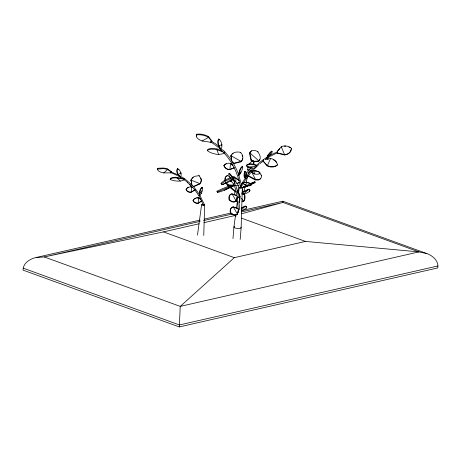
<?xml version="1.0" encoding="UTF-8"?>
<svg xmlns="http://www.w3.org/2000/svg" width="461" height="461" viewBox="0 0 461 461"><rect width="100%" height="100%" fill="white"/><g stroke="black" fill="none" stroke-linecap="round" stroke-linejoin="round"><path stroke-width="0.69" d="M254.731 167.706L254.731 168.144L252.899 168.265L247.54 167.015A8.263 2.253 0.9 0 1 247.01 165.309L249.655 164.289L253.953 164.865A8.263 2.253 0.9 0 1 256.8 166.421L254.731 168.144M247.545 166.381L247.54 167.015L256.8 166.421L256.8 165.787A8.263 2.253 0.9 0 0 253.959 164.231L249.655 163.649L247.01 164.675A8.263 2.253 0.9 0 0 246.958 165.966M249.655 164.289L249.655 163.649M252.899 168.265L252.899 167.827M245.961 176.563L245.932 172.575M203.75 235.496L204.655 204.932M242.325 187.846L241.143 227.769L240.181 239.42M237.767 190.353L237.692 192.289L238.049 191.828L238.429 185.806A12.095 5.895 37.7 0 0 233.594 179.536M199.625 194.905L204.402 204.644L203.359 205.22M246.191 177.266L246.399 173.307L245.661 171.509L244.779 171.965L244.48 173.791A4.91 1.492 -81.8 0 0 244.572 177.024L244.739 177.566L245.863 178.107M263.721 159.76L263.047 161.154L267.184 165.908L270.129 166.905A8.01 6.327 4.9 0 0 277.338 165.257L277.361 164.842A8.206 6.483 4.9 0 0 272.134 158.843L270.613 158.457L265.801 159.172M267.184 165.908L270.613 158.457L270.584 158.872M200.114 220.076L36.137 257.503C29.988 258.748 23.01 263.127 23.05 270.117L179.294 326.935L437.789 267.927C438.987 261.076 432.787 255.682 426.915 253.602L282.8 201.198L241.455 210.637M179.294 326.935L180.245 306.386L234.326 257.659L305.47 241.42L418.968 251.896L426.915 253.602M232.972 238.625L233.929 226.973L235.554 214.993M237.553 191.43A7.013 4.068 84.1 0 1 240.129 196.818L239.536 202.707L239.224 202.736L239.674 196.864A7.013 4.068 84.1 0 0 237.824 192.214M157.414 169.118L157.483 168.519L158.728 168.213L163.229 168.035A7.993 3.244 5.5 0 1 167.671 168.974L171.48 171.78L171.434 172.195L170.668 172.852L163.73 172.904A7.993 3.244 5.5 0 1 157.967 170.432L157.414 169.118L163.165 168.64A7.993 3.244 5.5 0 1 167.602 169.573L171.434 172.195M167.671 168.974L167.602 169.573L163.73 172.904M170.668 172.852L170.714 172.437M199.169 195.389C199.55 192.819 199.388 188.975 201.999 187.454L202.344 187.529L202.408 189.016A4.91 1.683 -76.7 0 1 201.711 192.594L199.694 195.827L199.169 195.389L199.457 195.775M277.17 151.467L277.816 153.277L284.668 154.977A7.993 6.782 7.9 0 0 290.695 151.294L291.456 148.344L288.897 146.656L285.837 145.901A7.993 6.782 7.9 0 0 281.319 146.725L277.17 151.467L277.816 153.277M281.279 147.082L281.319 146.725L284.668 154.977M291.415 148.701L291.456 148.344M184.654 179.3C183.161 180.948 179.686 181.265 177.278 181.092A8.01 2.461 6.8 0 1 170.201 179.513L170.288 178.885A8.206 2.518 6.8 0 1 175.756 177.255L182.02 178.263M177.289 177.306L177.203 177.934L180.251 181.092M184.048 178.672L183.991 179.104L175.67 177.883A8.206 2.518 6.8 0 0 170.207 179.513M197.475 235.173L201.584 204.77M236.505 207.946L237.265 202.31M238.51 193.147L239.271 187.506M235.623 182.072L236.17 178.119A5.653 5.013 12.6 0 0 233.998 177.779M246.75 185.766A4.604 2.553 8.7 0 0 250.836 185.322L251.406 184.642A4.858 2.691 8.7 0 0 249.954 183.173L246.572 182.158L245.863 185.553L242.797 183.438M242.768 183.657L242.93 182.833L246.572 182.158M245.863 185.553L245.903 185.236M255.187 170.512L254.472 173.906L255.365 174.12A4.604 2.553 8.7 0 0 259.451 173.676L260.016 172.996A4.858 2.691 8.7 0 0 258.563 171.527L255.187 170.512L251.51 171.4L255.14 170.829L258.523 171.844A4.858 2.691 8.7 0 1 259.975 173.307M199.411 195.441C199.913 192.894 199.74 189.05 202.344 187.529M191.776 184.584L191.01 180.113A8.263 6.345 7.3 0 1 194.588 176.356L199.1 175.606L201.169 178.966A8.263 6.345 7.3 0 1 199.774 183.587L199.717 184.014L193.793 186.619L193.222 186.388M192.093 185.668L191.01 180.113L199.78 183.587L193.839 186.325L192.099 185.639M193.793 186.619L193.839 186.325M199.037 176.033L199.1 175.606M170.87 172.529L170.991 172.829L171.273 172.132M245.771 172.039L245.31 171.457L244.733 171.584L244.128 173.739A4.91 1.492 -81.8 0 0 244.221 176.972L244.382 177.508L245.615 178.067M196.374 134.917L196.513 134.243A9.744 4.587 11.5 0 1 208.608 136.686L211.893 141.043L211.801 141.504L210.55 142.23L202.177 141.014A9.744 4.587 11.5 0 1 196.374 134.917A9.744 4.587 11.5 0 1 208.47 137.361L211.801 141.504M208.608 136.686L208.47 137.361L202.177 141.014M210.55 142.23L210.648 141.763M241.916 193.413L242.843 189.194M251.942 167.55L248.416 170.397L247.58 169.867L248.283 166.692M243.431 193.787L245.465 184.855M224 165.528A5.653 5.013 12.6 0 0 229.826 169.464L234.211 167.752L229.78 169.665A5.653 5.013 12.6 0 1 223.954 165.73L224 165.528A5.653 5.013 12.6 0 1 230.65 163.534L232.776 165.274M229.78 169.665L230.65 163.534L232.206 165.015M238.798 180.453L236.17 178.119L239.363 180.729M224.807 153.432L218.681 154.516A9.744 3.688 13.6 0 1 207.277 150.632L207.444 149.929A9.744 3.688 13.6 0 1 217.016 148.989L222.675 151.237M217.016 148.989L216.849 149.692L218.681 154.516M224.559 151.992L224.444 152.476L216.849 149.692A9.744 3.688 13.6 0 0 207.277 150.632M246.116 182.262L247.603 176.603M249.683 190.387L249.499 189.333L248.491 189.275L243.633 191.592C245.338 192.243 247.551 188.947 249.747 189.713L250.058 190.301L249.62 191.327L247.718 192.589A5.711 1.642 -33.9 0 1 244.295 194L243.708 194.041L243.206 193.136M246.399 207.191L246.22 206.136L245.206 206.073L241.529 207.778M282.581 201.745L282.8 201.198L282.996 202.448L418.968 251.896L180.245 306.386L44.268 256.944L36.137 257.503M238.256 175.704L239.466 170.489A5.653 1.429 -70.2 0 1 242.336 166.605L242.745 166.755A5.653 1.429 -70.2 0 1 240.521 173.515L238.539 175.808L239.876 170.639A5.653 1.429 -70.2 0 1 242.745 166.755M246.278 175.526L247.465 171.406M248.56 173.25L248.952 171.884M253.239 164.358L253.538 163.344A5.739 2.968 -59 0 0 253.538 160.78L252.812 160.964A5.987 3.094 -59 0 0 249.764 163.471M253.579 164.571L253.878 163.557A5.739 2.968 -59 0 0 253.878 160.993L253.538 160.78M236.458 195.418L232.027 193.799L231.67 194.029A7.013 4.581 56.6 0 0 229.117 199.872A7.013 4.581 56.6 0 0 235.853 201.255L237.052 197.492M237.911 208.349L233.266 206.868L232.914 207.104A7.013 4.581 56.6 0 0 230.362 212.947A7.013 4.581 56.6 0 0 237.092 214.325L238.498 209.939M266.931 157.472L267.616 155.42L269.8 152.752A4.622 1.089 -46.4 0 1 271.713 151.087L271.869 151.237A4.823 1.135 -46.4 0 1 271.806 151.911M267.115 157.65L267.876 155.68L270.06 153.012A4.622 1.089 -46.4 0 1 271.973 151.346L272.134 151.496A4.823 1.135 -46.4 0 1 271.08 153.882L267.645 157.426M291.248 149.681L290.735 150.937A7.993 6.782 7.9 0 1 284.708 154.625L277.845 153.029M231.497 160.376L230.978 155.709A9.744 6.788 22.5 0 1 240.573 152.326A9.744 6.788 22.5 0 1 241.034 161.356L240.821 161.869L233.848 163.569L232.857 163.01M233.848 163.569L233.998 163.211L241.034 161.356L230.978 155.709L231.895 161.385M240.36 152.845L240.573 152.326M177.318 168.945L177.047 169.539A4.823 2.818 68.5 0 0 177.387 173.682L180.303 177.191L181.092 176.851L181.069 173.106L179.381 169.965A4.622 2.703 68.5 0 0 177.606 168.824L177.318 168.945A4.622 2.703 68.5 0 1 178.516 169.55M177.606 168.824L177.335 169.418A4.823 2.818 68.5 0 0 177.669 173.561L180.499 177.105M248.681 185.408L243.512 187.696L243.08 187.172L249.361 184.181M277.326 152.038L277.649 152.775L277.326 152.038L273.344 153.611L268.481 156.291M240.74 187.788L242.728 184.118M240.227 186.158L246.635 176.044L252.374 169.227M241.737 210.625A5.711 1.642 -33.9 0 0 244.439 209.386L246.335 208.124L246.773 207.098L246.468 206.511L244.733 206.62L241.126 208.36M241.673 198.305L243.379 201.319L243.857 200.685A6.097 3.423 80.2 0 0 244.647 196.743L244.284 194.467L242.976 193.799L241.714 194.018M241.996 201.578L243.76 201.255L244.232 200.621A6.097 3.423 80.2 0 0 245.027 196.68L244.664 194.409L243.356 193.741L242.094 193.96M229.278 176.511A12.095 5.895 37.7 0 0 227.279 175.555L226.766 176.223A12.095 5.895 37.7 0 0 224.928 180.458M228.587 186.313L227.504 185.426L228.016 184.757L232.88 185.247M235.951 191.667L235.629 192.081L229.67 187.201M270.814 153.622L270.29 154.297L270.555 154.562L267.876 155.68L267.616 155.42L268.688 154.971M247.707 175.86L255.117 179.911L255.532 179.375L258.477 179.536A9.946 5.526 39.1 0 0 261.525 175.261A10.188 5.665 39.1 0 0 259.082 173.071M261.105 175.797L261.52 175.261M238.625 175.238L239.737 173.832M277.603 151.196L279.902 148.626M252.167 161.229L250.963 160.151L249.493 153.461L249.966 152.989A9.923 5.567 46.6 0 1 252.132 150.54L254.731 150.395L257.814 151.49L259.589 154.717A9.917 5.567 46.6 0 1 258.926 160.958L258.448 161.431L253.446 161.69M257.336 151.969L257.814 151.49M250.963 160.151L251.291 159.823L249.966 152.989L258.921 160.952L253.717 161.35M246.808 190.381L247.764 189.448L248.012 189.823L243.708 194.041M241.385 209.899L244.733 206.62L244.486 206.246M248.56 172.195L250.617 170.224L252.006 170.155M249.211 171.699L250.617 170.224L255.532 179.375L247.995 175.491M255.982 165.672L262.257 160.422L266.896 157.264M171.1 172.109L171.48 171.78M247.58 169.867L248.185 170.247L251.112 167.752M259.491 173.359L260.016 172.996M251.406 184.642L250.882 185.005A4.604 2.553 8.7 0 1 250.219 185.293M230.396 178.39A7.013 1.487 55.8 0 1 229.094 173.63L229.549 173.319A7.013 1.487 55.8 0 1 232.701 177.445M234.482 180.7L234.032 181.012L234.678 183.87L234.989 183.657L234.482 180.7A7.013 1.487 55.8 0 0 233.399 178.586M211.271 141.4L211.005 142.201L211.893 141.043M229.117 199.872L229.474 199.636A7.013 4.581 56.6 0 1 232.027 193.799L236.205 201.019L235.853 201.255M237.254 196.87L237.501 196.709L236.205 201.019A7.013 4.581 56.6 0 1 229.474 199.636M230.362 212.947L230.713 212.711A7.013 4.581 56.6 0 1 233.266 206.868L237.45 214.094L237.092 214.325M190.347 192.289L191.263 192.197C199.746 186.722 193.447 191.534 190.324 192.133A4.604 4.235 -11.3 0 1 186.526 190.203L186.123 189.442A4.858 4.472 -11.3 0 1 187.944 187.471L190.583 186.722L191.488 186.803L193.147 187.863M200.668 199.204L198.455 197.792L196.628 197.798L194.911 198.46A4.858 4.472 -11.3 0 0 193.09 200.431L193.511 201.342A4.604 4.235 -11.3 0 0 197.314 203.278L198.23 203.186L201.739 201.048M201.722 200.944L198.201 203.036L197.285 203.122A4.604 4.235 -11.3 0 1 193.487 201.192L193.09 200.431M238.009 197.844L240.129 196.818M222.663 184.538L234.799 177.514A12.095 1.412 -28.5 0 0 225.199 181.196A12.095 1.412 -28.5 0 0 222.663 184.538C226.898 182.585 231.791 181.375 234.799 177.514L234.338 176.667A12.095 1.412 -28.5 0 0 224.738 180.349A12.095 1.412 -28.5 0 0 221.395 183.841M229.976 186.031L231.163 185.368L234.54 184.74M217.448 192.053A12.095 0.899 -22.8 0 1 231.537 186.261L231.163 185.368A12.095 0.899 -22.8 0 0 217.073 191.165L217.448 192.053A12.095 0.899 -22.8 0 0 224.398 190.226L231.537 186.261L234.816 185.403M235.001 185.489L224.398 190.226M188.797 187.212L187.973 187.621A4.858 4.472 -11.3 0 0 187.235 188.169M194.934 198.61L195.764 198.201M246.099 185.806L244.895 186.428M250.392 183.806L255.002 181.692L250.536 183.657M251.262 184.267L255.325 182.435L243.512 187.696L243.183 186.953L245.771 185.806M250.294 183.806L252.236 182.948L252.559 183.697L251.314 184.227M243.08 187.172L244.272 186.642M243.304 187.685L248.202 185.558M181.069 173.106L177.773 174.517M237.19 183.495L239.737 182.337L236.602 183.559M203.958 222.675L236.026 215.287M241.552 213.777L282.996 202.448L241.57 211.904M218.468 139.205L218.854 139.107A5.653 2.645 75.5 0 1 221.92 144.921L221.603 149.185L220.727 149.381L218.439 145.653A5.653 2.645 75.5 0 1 218.468 139.205A5.653 2.645 75.5 0 1 219.044 139.625M218.439 145.653L221.92 144.921L221.534 145.025M204.315 219.113L230.944 213.034M200.143 221.361L44.268 256.944L163.505 231.906L199.077 223.787M203.653 220.56L232.442 213.99M437.95 265.951L179.456 324.959L23.211 268.146M251.96 161.241C253.193 160.762 250.813 159.927 251.493 161.073M244.284 194.467L244.664 194.409M243.379 201.319L243.76 201.255M242.901 183.046L246.526 182.475L249.908 183.49A4.858 2.691 8.7 0 1 251.36 184.953M267.15 159.316L268.527 159.137M196.651 197.953L198.478 197.942L200.685 199.325M204.062 204.54L204.402 204.644M190.606 186.872L191.517 186.953L191.263 192.197M235.657 185.529L238.429 185.806M255.117 179.911L258.062 180.072A9.946 5.526 39.1 0 0 260.799 178.188M244.428 171.913L244.779 171.965M246.047 173.25L246.399 173.307L244.739 177.566L244.382 177.508M199.625 191.39L201.399 193.418L201.059 193.343M233.71 194.634L235.75 195.234M232.914 207.104L237.669 208.51M171.204 172.068L178.638 175.082M239.466 170.489L239.876 170.639L240.521 173.515M234.649 215.667L235.997 216.157M241.391 218.122L305.47 241.42M163.505 231.906L234.326 257.659M240.556 187.984L239.559 187.379L239.985 187.575M288.857 147.013L290.228 147.75M232.004 162.093L233.998 163.211M244.042 184.158L245.281 184.878M211.484 141.389L215.489 143.717L219.171 146.563M233.744 184.579A101.408 17.893 -82.1 0 0 230.759 181.213L230.517 181.029M182.089 177.064L185.374 179.294L191.413 184.452M233.958 183.351L234.678 183.87M231.952 179.513L234.032 181.012A7.013 1.487 55.8 0 0 232.943 178.897M229.613 186.129L228.016 184.757A12.095 5.895 37.7 0 1 226.818 183.046M230.673 187.045L235.986 191.62M251.291 159.823L253.066 161.402M187.673 182.729L190.549 185.374M222.628 149.681C229.44 156.296 234.689 164.433 238.135 173.267M263.064 160.872L267.213 165.493L270.158 166.49A8.01 6.327 4.9 0 0 277.361 164.842M236.118 200.552L237.006 201.63M194.139 187.356L198.939 193.753M249.366 190.946L249.62 191.327M246.088 207.75L246.335 208.124M238.187 208.827L238.74 209.778L237.45 214.094A7.013 4.581 56.6 0 1 230.713 212.711M220.992 149.312L218.825 145.555A5.653 2.645 75.5 0 1 218.854 139.107M224.738 180.349L225.199 181.196M186.123 189.442L186.549 190.353A4.604 4.235 -11.3 0 0 190.347 192.289M253.521 182.331L253.844 183.075M235.214 184.613L235.473 185.23M201.722 201.399L203.249 205.116M238.815 175.226L241.697 185.956M235.778 185.593L237.288 190.652M200.696 178.188L201.105 179.392A8.263 6.345 7.3 0 1 199.711 184.014M180.487 172.345L180.781 173.227M237.334 190.86L238.504 197.423M240.417 187.12L239.582 182.902A81.689 70.948 -52.6 0 0 228.183 157.985M157.483 168.519L157.604 169.175M198.478 197.942L198.23 203.186M201.999 187.454L202.068 188.14M238.954 201.232L239.582 209.847M238.291 212.492L238.216 210.464A101.408 17.893 -82.1 0 0 234.591 186.515M240.873 227.198A3.642 1.072 4.7 0 1 237.104 228.408A3.642 1.072 4.7 0 1 234.626 226.512M241.72 187.379A1.544 0.455 4.7 0 1 241.944 188.065A1.544 0.455 4.7 0 1 239.68 187.904A1.544 0.455 4.7 0 1 239.847 187.247M204.119 204.58A1.544 0.455 4.7 0 1 203.993 205.289A1.544 0.455 4.7 0 1 201.67 204.891A1.544 0.455 4.7 0 1 202.996 204.39M189.65 184.314A66.643 59.475 -47.7 0 1 192.381 187.114M193.245 188.094A66.643 59.475 -47.7 0 1 201.411 200.812M170.893 172.725A66.643 59.475 -47.7 0 1 177.497 175.629M178.073 175.935A66.643 59.475 -47.7 0 1 179.22 176.563M180.343 177.226A66.643 59.475 -47.7 0 1 187.719 182.562M243.725 182.516A66.643 57.907 -52.7 0 1 250.3 173.319M250.703 172.84A66.643 57.907 -52.7 0 1 251.522 171.89M252.351 170.95A66.643 57.907 -52.7 0 1 259.042 164.416M259.987 163.615A66.643 57.907 -52.7 0 1 262.897 161.304M265.231 159.621A66.643 57.907 -52.7 0 1 270.048 156.55M270.665 156.198A66.643 57.907 -52.7 0 1 277.608 152.735M218.318 147.485A81.689 70.948 -52.6 0 1 222.64 151.49M223.545 152.435A81.689 70.948 -52.6 0 1 227.786 157.46M210.908 142.126A81.689 70.948 -52.6 0 1 214.181 144.287M214.711 144.668A81.689 70.948 -52.6 0 1 217.817 147.065M241.818 187.206A0.766 0.3 -11.4 0 1 241.927 187.489A0.738 0.288 -11.4 0 1 240.982 187.817M240.475 187.592A0.766 0.3 -11.4 0 1 240.521 187.506M240.573 187.506A0.738 0.288 -11.4 0 1 240.665 187.42M231.238 180.13A0.611 0.599 -57.4 0 1 231.543 180.919A0.611 0.599 -57.4 0 1 230.754 181.248M230.512 181.058A0.611 0.599 -57.4 0 1 230.448 180.453M196.542 136.064A9.744 4.587 11.5 0 1 196.513 134.243M201.843 190.716A4.91 1.683 -76.7 0 1 201.636 191.632M190.946 180.539A8.263 6.345 7.3 0 1 191.453 179.392M192.237 178.361A8.263 6.345 7.3 0 1 193.274 177.479M193.113 200.587A4.858 4.472 -11.3 0 1 194.202 199.158M225.446 179.79A12.095 5.895 37.7 0 1 227.279 175.555M227.504 185.426A12.095 5.895 37.7 0 1 225.683 182.585M249.487 153.461A9.923 5.567 46.6 0 1 251.654 151.012M259.618 159.523A9.917 5.567 46.6 0 1 258.448 161.431M186.152 189.598A4.858 4.472 -11.3 0 1 186.619 188.837M223.954 165.73A5.653 5.013 12.6 0 1 226.316 163.822M235.052 178.055A5.653 5.013 12.6 0 1 236.124 178.321M284.224 146.27A7.993 6.782 7.9 0 1 285.797 146.258M253.562 170.386A10.188 5.665 39.1 0 1 254.651 170.697M234.488 194.167A7.013 4.068 84.1 0 1 235.035 191.736M217.177 191.499A12.095 0.899 -22.8 0 1 217.073 191.165M273.529 159.869A8.206 6.483 4.9 0 1 276.612 162.791M229.094 173.63A7.013 1.487 55.8 0 1 231.485 176.615M229.169 173.785A7.013 1.487 55.8 0 1 229.549 173.319M248.6 185.576A4.604 2.553 8.7 0 1 247.707 185.564M242.699 158.4A9.744 6.788 22.5 0 1 240.821 161.869M242.198 155.582A9.744 6.788 22.5 0 1 242.521 156.533M230.765 156.227A9.744 6.788 22.5 0 1 231.399 155.052M232.356 154.06A9.744 6.788 22.5 0 1 233.157 153.525M251.412 171.792L254.472 173.906L251.412 171.792"/></g></svg>
